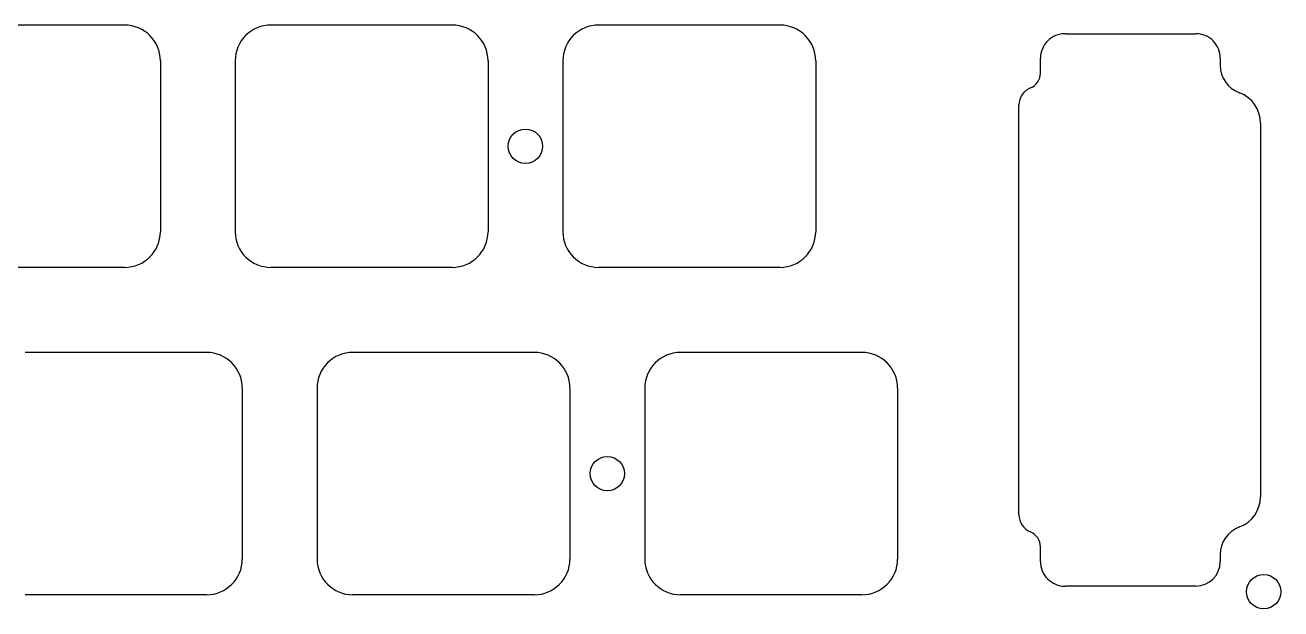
# Model space of a CAD drawing. Header units: millimetres. Extents: x -11 to 340, y -118 to 18.
# Drawn here: x 199.5 to 272.5, y -69.8 to -35.8 of the extents above; entities that cross this region are included whole.
import ezdxf

# ---------------------------------------------------------------- set-up
doc = ezdxf.new("R2010")
doc.units = ezdxf.units.MM
doc.header["$MEASUREMENT"] = 0
doc.layers.add('BLACK', color=7, linetype='CONTINUOUS')

msp = doc.modelspace()

# ---------------------------------------------------------------- linework, layer by layer
at = {"layer": 'BLACK', "linetype": 'Continuous'}
for p, q in [((205.3, -35.8125), (194.750001, -35.8125)), ((213.800001, -35.812502), (213.800001, -35.8125)), ((224.35, -35.8125), (213.800001, -35.8125)), ((232.850001, -35.812502), (232.850001, -35.8125)), ((243.4, -35.8125), (232.850001, -35.8125)), ((259.96831, -36.312135), (267.56915, -36.312135)), ((207.375001, -37.8875), (207.375001, -47.8375)), ((211.725001, -37.8875), (211.725001, -47.8375)), ((226.425001, -37.8875), (226.425001, -47.8375)), ((230.775001, -37.8875), (230.775001, -47.8375)), ((245.475001, -37.8875), (245.475001, -47.8375)), ((258.54331, -38.602725), (258.54331, -37.737125)), ((268.99419, -37.749042), (268.99419, -38.141175)), ((257.29115, -64.315125), (257.29115, -40.459925)), ((271.33066, -41.512075), (271.33066, -63.262925)), ((205.300001, -49.9125), (194.75, -49.9125)), ((205.300001, -49.912501), (205.300001, -49.9125)), ((224.350001, -49.9125), (213.8, -49.9125)), ((224.350001, -49.912501), (224.350001, -49.9125)), ((243.400001, -49.9125), (232.85, -49.9125)), ((243.400001, -49.912501), (243.400001, -49.9125)), ((199.512501, -54.862502), (199.512501, -54.8625)), ((210.0625, -54.8625), (199.512501, -54.8625)), ((218.562501, -54.862502), (218.562501, -54.8625)), ((229.1125, -54.8625), (218.562501, -54.8625)), ((248.1625, -54.8625), (237.612499, -54.8625)), ((212.137501, -56.9375), (212.137501, -66.8875)), ((216.487501, -56.9375), (216.487501, -66.8875)), ((231.187501, -56.9375), (231.187501, -66.8875)), ((235.5375, -56.9375), (235.5375, -66.887501)), ((250.2375, -56.9375), (250.2375, -66.8875)), ((257.291161, -64.315125), (257.29115, -64.315125)), ((258.543298, -66.172425), (258.54331, -66.172425)), ((258.54331, -67.025988), (258.54331, -66.172425)), ((268.99419, -66.633925), (268.99419, -67.038025)), ((267.56919, -68.463015), (259.96845, -68.463015)), ((210.062501, -68.9625), (199.5125, -68.9625)), ((210.062501, -68.962501), (210.062501, -68.9625)), ((229.112501, -68.9625), (218.5625, -68.9625)), ((229.112501, -68.962501), (229.112501, -68.9625)), ((248.1625, -68.9625), (237.6125, -68.9625))]:
    msp.add_line(p, q, dxfattribs=at)
at = {"layer": 'BLACK'}
for centre in [(228.6, -42.8625), (233.3625, -61.9125), (271.51875, -68.7875)]:
    msp.add_circle(centre, 1, dxfattribs=at)
for centre, radius, start, end in [((205.3, -37.8875), 2.075, 0, 90), ((213.8, -37.8875), 2.074999, 89.99997239, 180), ((224.35, -37.8875), 2.075, 0, 90), ((232.85, -37.8875), 2.074999, 89.99997239, 180), ((243.4, -37.8875), 2.075, 0, 90), ((259.96825, -37.7371), 1.42494, 89.99758749, 180.00100523), ((267.56911, -37.73726), 1.425125, 359.52631186, 89.99839184), ((257.61485, -38.6027), 0.92846, 292.02452102, 359.99845724), ((270.71913, -38.14117), 1.724936, 180.00016608, 249.45408213), ((258.36614, -40.45996), 1.07499, 112.02370504, 179.99813454), ((269.45558, -41.51216), 1.875082, 0.0025973, 69.45098232), ((205.3, -47.8375), 2.075001, 270.00002761, 0), ((213.8, -47.8375), 2.075, 180, 270), ((224.35, -47.8375), 2.075001, 270.00002761, 0), ((232.85, -47.8375), 2.075, 180, 270), ((243.4, -47.8375), 2.075001, 270.00002761, 0), ((210.0625, -56.9375), 2.075, 0, 90), ((218.5625, -56.9375), 2.074999, 89.99997239, 180), ((229.1125, -56.9375), 2.075, 0, 90), ((237.612504, -56.937504), 2.075004, 90.00013806, 179.99988955), ((248.1625, -56.9375), 2.075, 0, 90), ((269.455665, -63.263038), 1.874995, 290.54692151, 0.00345303), ((258.366101, -64.315226), 1.07494, 179.99461656, 247.97750247), ((257.614921, -66.172376), 0.928376, 359.99697591, 67.97782841), ((270.719098, -66.633949), 1.724908, 110.54547839, 179.9992028), ((210.0625, -66.8875), 2.075001, 270.00002761, 0), ((218.5625, -66.8875), 2.075, 180, 270), ((229.1125, -66.8875), 2.075001, 270.00002761, 0), ((237.612502, -66.887498), 2.075002, 180.00008284, 269.99994478), ((248.1625, -66.8875), 2.075, 270, 0), ((259.968342, -67.037933), 1.425082, 179.51974267, 270.00434217), ((267.569189, -67.038014), 1.425001, 270.00004021, 359.99955772)]:
    msp.add_arc(centre, radius, start, end, dxfattribs=at)

doc.saveas('drawing.dxf')
